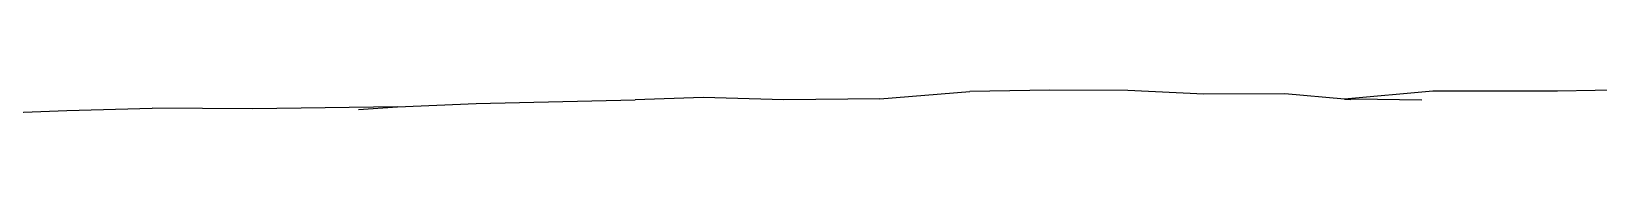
# Model space of a CAD drawing. Header units: millimetres. Extents: x 0 to 460473, y -68369 to 85219.
# Drawn here: x 224698.4 to 224844.9, y -36252.2 to -36250 of the extents above; entities that cross this region are included whole.
import ezdxf

# ---------------------------------------------------------------- set-up
doc = ezdxf.new("R2010")
doc.units = ezdxf.units.MM
doc.header["$LTSCALE"] = 50
doc.layers.add('ha', color=8, linetype='Continuous')

# ---------------------------------------------------------------- blocks, each defined once
blk = doc.blocks.new('12312')
for p, q in [((250357.4, -36763.21), (250364.75, -36762.89)), ((250364.75, -36762.89), (250379.6, -36762.55)), ((250385.96, -36762.34), (250379.6, -36762.55)), ((250393.51, -36762.56), (250385.96, -36762.34)), ((250402.5, -36762.46), (250393.51, -36762.56)), ((250402.5, -36762.46), (250410.9, -36761.78)), ((250418.39, -36761.64), (250410.9, -36761.78)), ((250425.66, -36761.67), (250418.39, -36761.64)), ((250432.78, -36762.03), (250425.66, -36761.67)), ((250440.35, -36761.98), (250432.78, -36762.03)), ((250445.93, -36762.5), (250440.35, -36761.98)), ((250454.19, -36761.74), (250445.93, -36762.5)), ((250445.93, -36762.5), (250446.51, -36762.51)), ((250446.91, -36762.5), (250446.51, -36762.51)), ((250453.16, -36762.59), (250446.91, -36762.5)), ((250465.85, -36761.74), (250454.19, -36761.74)), ((250473.48, -36761.6), (250465.85, -36761.74)), ((250319.82, -36763.81), (250326.49, -36763.54)), ((250326.49, -36763.54), (250334.45, -36763.34)), ((250343.88, -36763.4), (250334.45, -36763.34)), ((250357.4, -36763.21), (250343.88, -36763.4)), ((250353.75, -36763.45), (250357.4, -36763.21))]:
    blk.add_line(p, q)

msp = doc.modelspace()

# ---------------------------------------------------------------- block references
at = {"layer": 'ha'}
msp.add_blockref('12312', (-25624.78545841, 511.56126197), dxfattribs=at)

doc.saveas('drawing.dxf')
